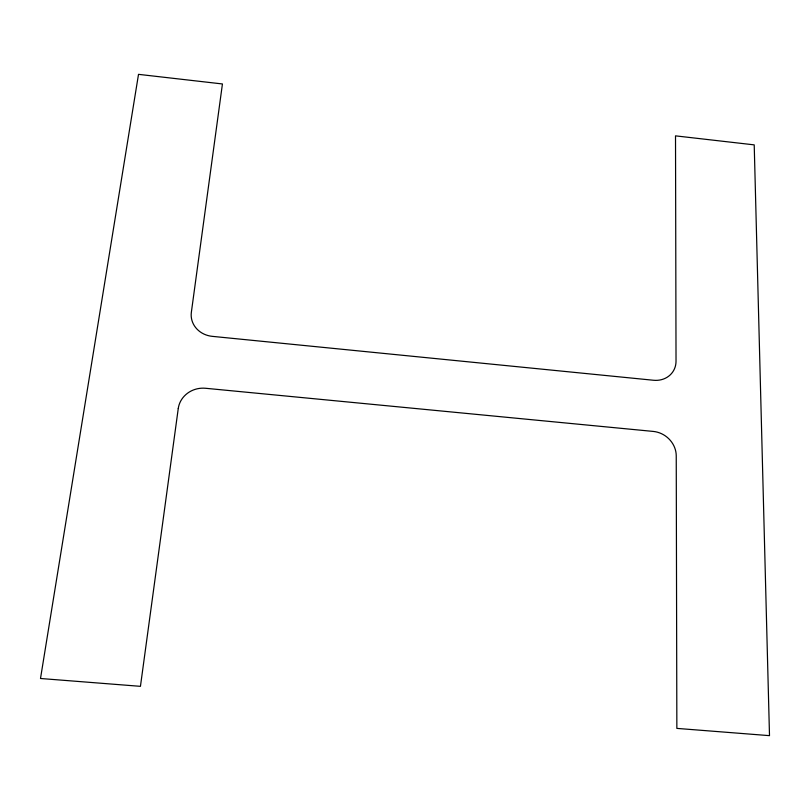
<?xml version="1.0" encoding="UTF-8"?>
<svg xmlns="http://www.w3.org/2000/svg" width="810" height="810" viewBox="0 0 810 810"><rect width="100%" height="100%" fill="white"/><g stroke="black" fill="none" stroke-linecap="round" stroke-linejoin="round"><path stroke-width="1.21" d="M178.261 408.513L140.444 686.333L40.5 678.496L138.51 74.348L222.436 83.956L191.352 312.316A23.865 21.637 -1.8 0 0 212.281 336.352L653.488 380.255A23.136 20.614 31.5 0 0 676.026 361.179L675.51 135.857L754.211 144.869L769.5 735.652L676.856 728.392L676.239 455.848A23.865 21.637 37 0 0 653.285 431.426L205.578 388.274A24.563 22.791 -7.1 0 0 178.261 408.513"/></g></svg>
